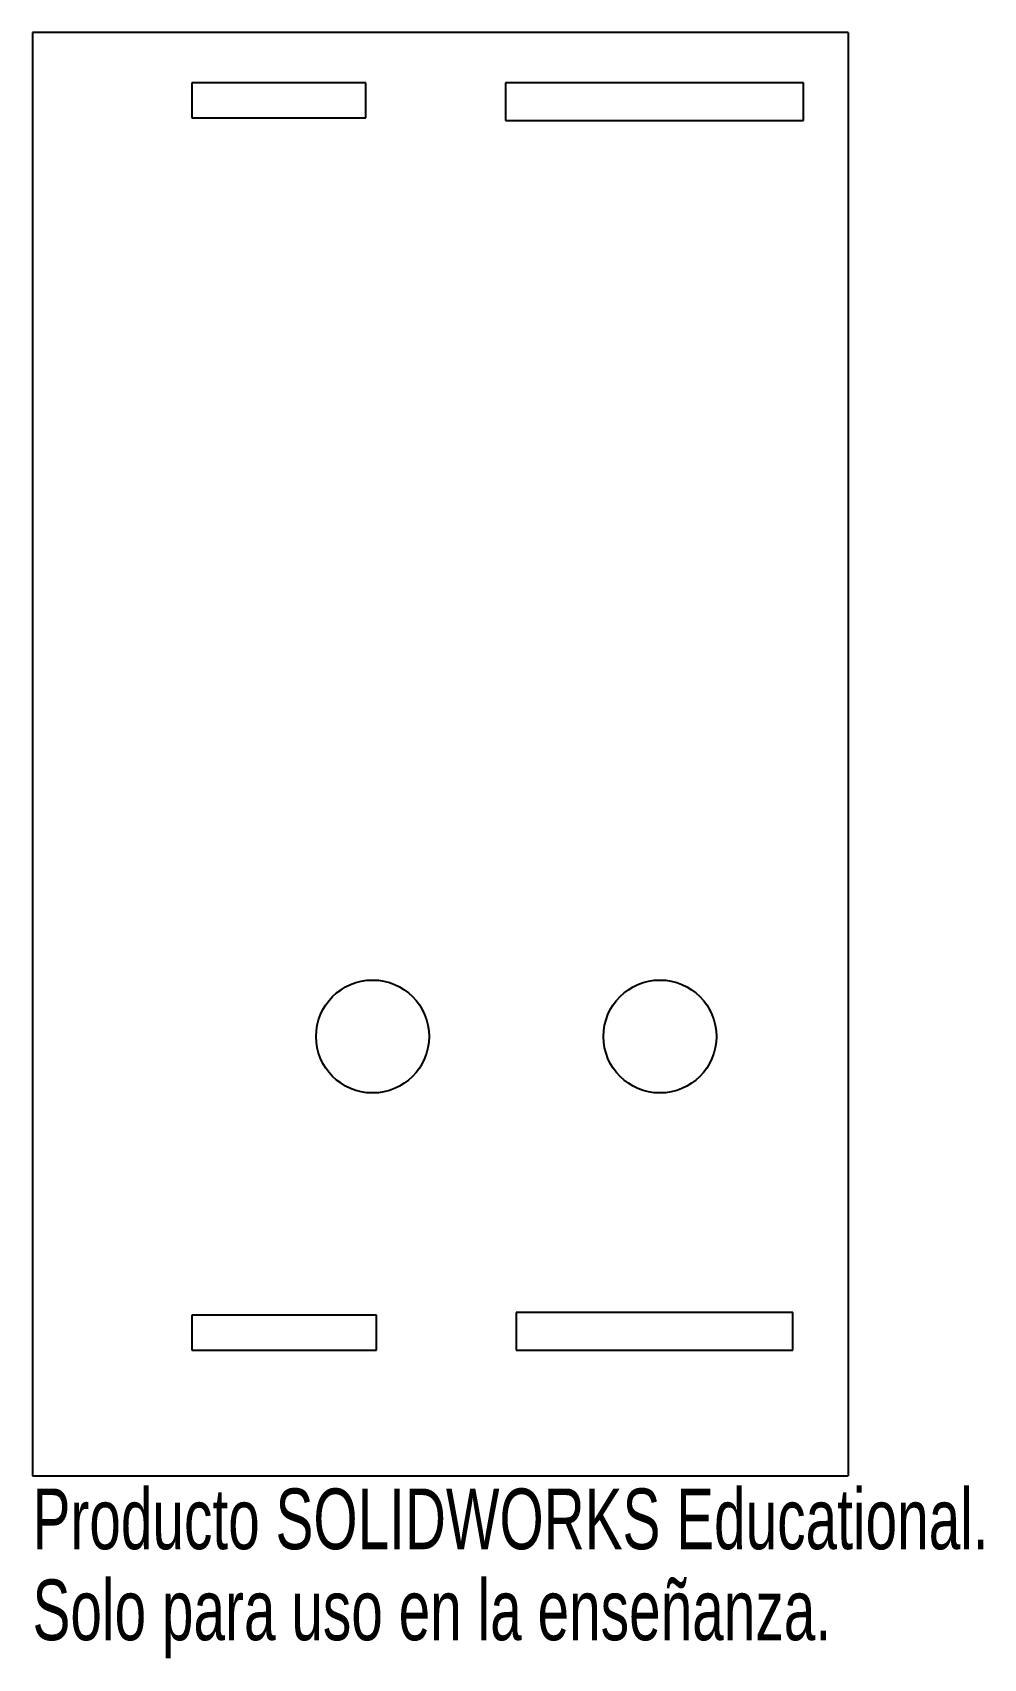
# Model space of a CAD drawing. Header units: millimetres. Extents: x -50 to 26, y -72 to 58.
import ezdxf

# ---------------------------------------------------------------- set-up
doc = ezdxf.new("R2010")
doc.units = ezdxf.units.MM
doc.styles.add('SLDTEXTSTYLE0', font='TXT', dxfattribs={"width": 0.7})

msp = doc.modelspace()

# ---------------------------------------------------------------- linework, layer by layer
at = {"color": 7, "linetype": 'Continuous', "lineweight": 25}
for p, q in [((-50, 57.5), (-50, -57.5)), ((15, 57.5), (-50, 57.5)), ((15, 57.5), (15, -57.5)), ((-23.45, 53.5), (-37.3, 53.5)), ((-37.3, 53.5), (-37.3, 50.7)), ((-23.45, 50.7), (-23.45, 53.5)), ((11.45, 53.5), (-12.3, 53.5)), ((-12.3, 53.5), (-12.3, 50.5)), ((11.45, 50.5), (11.45, 53.5)), ((-37.3, 50.7), (-23.45, 50.7)), ((-12.3, 50.5), (11.45, 50.5)), ((-22.6, -44.7), (-37.3, -44.7)), ((-37.3, -44.7), (-37.3, -47.5)), ((-22.6, -47.5), (-22.6, -44.7)), ((10.6, -44.5), (-11.45, -44.5)), ((-11.45, -44.5), (-11.45, -47.5)), ((10.6, -47.5), (10.6, -44.5)), ((-37.3, -47.5), (-22.6, -47.5)), ((-11.45, -47.5), (10.6, -47.5)), ((-50, -57.5), (15, -57.5))]:
    msp.add_line(p, q, dxfattribs=at)
for centre in [(-22.9, -22.5), (0, -22.5)]:
    msp.add_circle(centre, 4.5, dxfattribs=at)

# ---------------------------------------------------------------- texts
at = {"color": 7, "linetype": 'Continuous', "char_height": 4.8336, "attachment_point": 1, "style": 'SLDTEXTSTYLE0'}
for s, insert in [('Producto SOLIDWORKS Educational.', (-50, -58.52)), ('Solo para uso en la enseñanza.', (-50, -65.77))]:
    msp.add_mtext(s, dxfattribs=dict(at, insert=insert))

doc.saveas('drawing.dxf')
